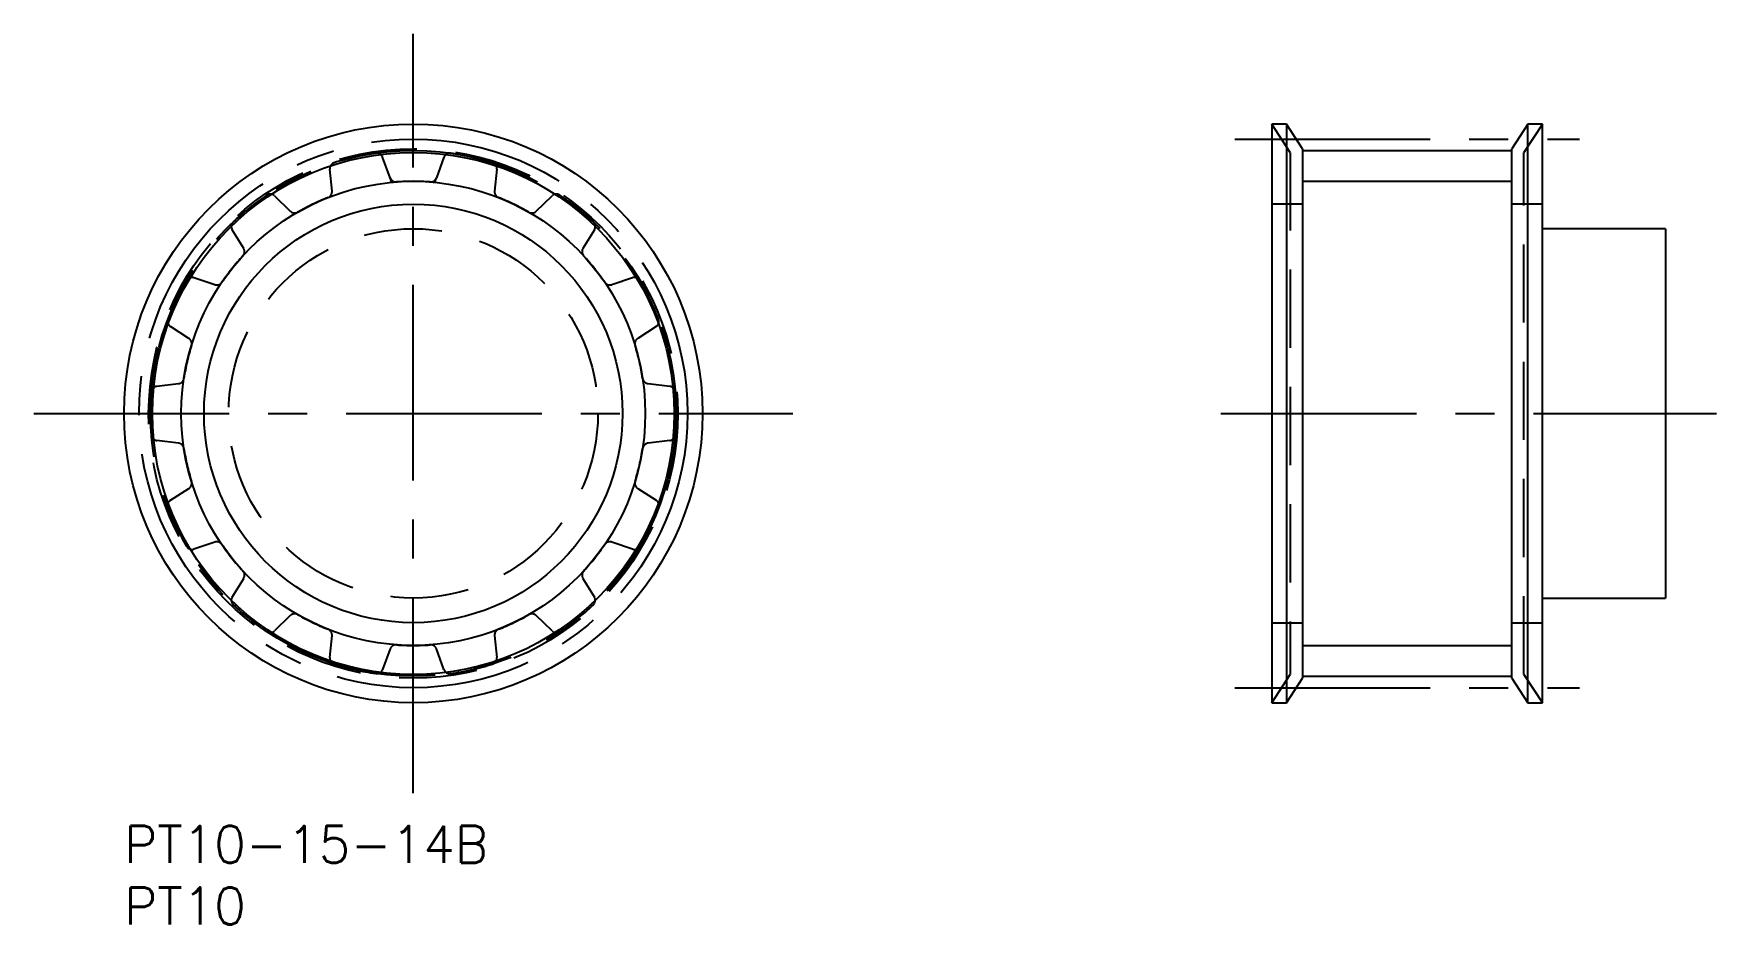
# Model space of a CAD drawing. Extents: x -7 to 129, y -8 to 64.
import ezdxf

# ---------------------------------------------------------------- set-up
doc = ezdxf.new("R2010")
doc.units = 0
doc.header["$LTSCALE"] = 0.5
for name, pattern in [('CENTER', [50.8, 31.75, -6.35, 6.35, -6.35]), ('DASHED', [19.05, 12.7, -6.35]), ('PHANTOM', [63.5, 31.75, -6.35, 6.35, -6.35, 6.35, -6.35])]:
    doc.linetypes.add(name, pattern=pattern)
for name, color, linetype in [('MSM_CENTER', 1, 'CENTER'), ('MSM_CONTINUOUS', 7, 'CONTINUOUS'), ('MSM_DASHED', 4, 'DASHED'), ('MSM_IMAGINARY', 6, 'PHANTOM'), ('MSM_NARROW', 5, 'CONTINUOUS'), ('MSM_PART_NUMBER', 7, 'CONTINUOUS')]:
    doc.layers.add(name, color=color, linetype=linetype)
doc.styles.get("Standard").update_dxf_attribs({"font": 'txt.shx', "height": 3, "bigfont": 'bigfont.shx'})

msp = doc.modelspace()

# ---------------------------------------------------------------- linework, layer by layer
at = {"layer": 'MSM_CENTER'}
for p, q in [((23.5, 2.66), (23.5, 64.34)), ((90.24, 55.78), (118.25, 55.78)), ((-7.34, 33.5), (54.34, 33.5)), ((89.12, 33.5), (129.37, 33.5)), ((90.24, 11.22), (118.25, 11.22))]:
    msp.add_line(p, q, dxfattribs=at)
msp.add_circle((23.5, 33.5), 22.28, dxfattribs=at)
at = {"layer": 'MSM_CONTINUOUS'}
for p, q in [((94.44, 57), (93.24, 57)), ((93.24, 57), (93.24, 10)), ((95.74, 55), (94.44, 57)), ((94.44, 57), (94.44, 10)), ((114.05, 57), (112.74, 55)), ((115.24, 57), (114.05, 57)), ((114.05, 10), (114.05, 57)), ((115.24, 10), (115.24, 57)), ((95.74, 55), (95.74, 12)), ((95.74, 54.85), (112.74, 54.85)), ((112.74, 12), (112.74, 55)), ((125.24, 48.5), (115.24, 48.5)), ((125.24, 48.5), (125.24, 18.5)), ((115.24, 18.5), (125.24, 18.5)), ((94.44, 10), (95.74, 12)), ((95.74, 12.15), (112.74, 12.15)), ((112.74, 12), (114.05, 10)), ((93.24, 10), (94.44, 10)), ((114.05, 10), (115.24, 10))]:
    msp.add_line(p, q, dxfattribs=at)
for radius in [23.5, 21.2, 17]:
    msp.add_circle((23.5, 33.5), radius, dxfattribs=at)
at = {"layer": 'MSM_DASHED'}
for p, q in [((94.74, 54.7), (93.24, 57)), ((115.24, 57), (113.74, 54.7)), ((94.74, 54.7), (94.74, 12.3)), ((113.74, 12.3), (113.74, 54.7)), ((16.9, 51.55), (16.72, 53.33)), ((21.62, 52.63), (21.01, 54.31)), ((25.99, 54.31), (25.38, 52.63)), ((30.28, 53.33), (30.1, 51.55)), ((12.23, 51.17), (13.51, 49.92)), ((33.49, 49.92), (34.77, 51.17)), ((95.74, 50.5), (93.24, 50.5)), ((115.24, 50.5), (112.74, 50.5)), ((9.72, 46.9), (8.78, 48.42)), ((38.22, 48.42), (37.28, 46.9)), ((5.68, 44.53), (7.37, 43.96)), ((39.63, 43.96), (41.32, 44.53)), ((5.27, 39.59), (3.77, 40.56)), ((43.23, 40.56), (41.73, 39.59)), ((2.66, 35.7), (4.43, 35.92)), ((42.57, 35.92), (44.34, 35.7)), ((4.43, 31.08), (2.66, 31.3)), ((44.34, 31.3), (42.57, 31.08)), ((3.77, 26.44), (5.27, 27.41)), ((41.73, 27.41), (43.23, 26.44)), ((7.37, 23.04), (5.68, 22.47)), ((41.32, 22.47), (39.63, 23.04)), ((8.78, 18.58), (9.72, 20.1)), ((37.28, 20.1), (38.22, 18.58)), ((13.51, 17.08), (12.23, 15.83)), ((34.77, 15.83), (33.49, 17.08)), ((93.24, 16.5), (95.74, 16.5)), ((112.74, 16.5), (115.24, 16.5)), ((16.72, 13.67), (16.9, 15.45)), ((30.1, 15.45), (30.28, 13.67)), ((21.62, 14.37), (21.01, 12.69)), ((25.99, 12.69), (25.38, 14.37)), ((93.24, 10), (94.74, 12.3)), ((113.74, 12.3), (115.24, 10))]:
    msp.add_line(p, q, dxfattribs=at)
for radius in [21.5, 15]:
    msp.add_circle((23.5, 33.5), radius, dxfattribs=at)
for centre, radius, start, end in [((17.21, 53.38), 0.5, 107.5453, 185.7143), ((23.5, 33.5), 21.35, 98.169, 107.5453), ((20.54, 54.14), 0.5, 20, 98.169), ((26.46, 54.14), 0.5, 81.831, 160), ((23.5, 33.5), 21.35, 72.4547, 81.831), ((29.79, 53.38), 0.5, 354.2857, 72.4547), ((22.09, 52.8), 0.5, 200, 274.1811), ((23.5, 33.5), 18.85, 85.8189, 94.1811), ((24.91, 52.8), 0.5, 265.8189, 340), ((23.5, 33.5), 21.35, 123.8833, 133.2595), ((11.88, 50.81), 0.5, 45.7143, 123.8833), ((23.5, 33.5), 18.85, 111.5332, 119.8954), ((16.4, 51.5), 0.5, 291.5332, 5.7143), ((30.6, 51.5), 0.5, 174.2857, 248.4668), ((23.5, 33.5), 18.85, 60.1046, 68.4668), ((35.12, 50.81), 0.5, 56.1167, 134.2857), ((23.5, 33.5), 21.35, 46.7405, 56.1167), ((13.86, 50.28), 0.5, 225.7143, 299.8954), ((33.14, 50.28), 0.5, 240.1046, 314.2857), ((9.21, 48.68), 0.5, 133.2595, 211.4286), ((37.79, 48.68), 0.5, 328.5714, 46.7405), ((9.29, 46.64), 0.5, 317.2475, 31.4286), ((37.71, 46.64), 0.5, 148.5714, 222.7525), ((23.5, 33.5), 18.85, 137.2475, 145.6096), ((23.5, 33.5), 18.85, 34.3904, 42.7525), ((23.5, 33.5), 21.35, 149.5976, 158.9738), ((5.52, 44.05), 0.5, 71.4286, 149.5976), ((7.53, 44.43), 0.5, 251.4286, 325.6096), ((39.47, 44.43), 0.5, 214.3904, 288.5714), ((41.48, 44.05), 0.5, 30.4024, 108.5714), ((23.5, 33.5), 21.35, 21.0262, 30.4024), ((4.04, 40.98), 0.5, 158.9738, 237.1429), ((42.96, 40.98), 0.5, 302.8571, 21.0262), ((23.5, 33.5), 18.85, 162.9618, 171.3239), ((5, 39.17), 0.5, 342.9618, 57.1429), ((42, 39.17), 0.5, 122.8571, 197.0382), ((23.5, 33.5), 18.85, 8.6761, 17.0382), ((2.72, 35.2), 0.5, 97.1429, 175.3119), ((4.37, 36.42), 0.5, 277.1429, 351.3239), ((42.63, 36.42), 0.5, 188.6761, 262.8571), ((44.28, 35.2), 0.5, 4.6881, 82.8571), ((23.5, 33.5), 21.35, 175.3119, 184.6881), ((23.5, 33.5), 21.35, 355.3119, 4.6881), ((2.72, 31.8), 0.5, 184.6881, 262.8571), ((44.28, 31.8), 0.5, 277.1429, 355.3119), ((4.37, 30.58), 0.5, 8.6761, 82.8571), ((23.5, 33.5), 18.85, 188.6761, 197.0382), ((23.5, 33.5), 18.85, 342.9618, 351.3239), ((42.63, 30.58), 0.5, 97.1429, 171.3239), ((5, 27.83), 0.5, 302.8571, 17.0382), ((42, 27.83), 0.5, 162.9618, 237.1429), ((4.04, 26.02), 0.5, 122.8571, 201.0262), ((42.96, 26.02), 0.5, 338.9738, 57.1429), ((23.5, 33.5), 21.35, 201.0262, 210.4024), ((23.5, 33.5), 21.35, 329.5976, 338.9738), ((5.52, 22.95), 0.5, 210.4024, 288.5714), ((7.53, 22.57), 0.5, 34.3904, 108.5714), ((23.5, 33.5), 18.85, 214.3904, 222.7525), ((23.5, 33.5), 18.85, 317.2475, 325.6096), ((39.47, 22.57), 0.5, 71.4286, 145.6096), ((41.48, 22.95), 0.5, 251.4286, 329.5976), ((9.29, 20.36), 0.5, 328.5714, 42.7525), ((37.71, 20.36), 0.5, 137.2475, 211.4286), ((9.21, 18.32), 0.5, 148.5714, 226.7405), ((23.5, 33.5), 21.35, 226.7405, 236.1167), ((23.5, 33.5), 21.35, 303.8833, 313.2595), ((37.79, 18.32), 0.5, 313.2595, 31.4286), ((13.86, 16.72), 0.5, 60.1046, 134.2857), ((23.5, 33.5), 18.85, 240.1046, 248.4668), ((23.5, 33.5), 18.85, 291.5332, 299.8954), ((33.14, 16.72), 0.5, 45.7143, 119.8954), ((11.88, 16.19), 0.5, 236.1167, 314.2857), ((16.4, 15.5), 0.5, 354.2857, 68.4668), ((30.6, 15.5), 0.5, 111.5332, 185.7143), ((35.12, 16.19), 0.5, 225.7143, 303.8833), ((22.09, 14.2), 0.5, 85.8189, 160), ((23.5, 33.5), 18.85, 265.8189, 274.1811), ((24.91, 14.2), 0.5, 20, 94.1811), ((17.21, 13.62), 0.5, 174.2857, 252.4547), ((23.5, 33.5), 21.35, 252.4547, 261.831), ((20.54, 12.86), 0.5, 261.831, 340), ((26.46, 12.86), 0.5, 200, 278.169), ((23.5, 33.5), 21.35, 278.169, 287.5453), ((29.79, 13.62), 0.5, 287.5453, 5.7143)]:
    msp.add_arc(centre, radius, start, end, dxfattribs=at)
at = {"layer": 'MSM_IMAGINARY'}
msp.add_circle((23.5, 33.5), 21.35, dxfattribs=at)
at = {"layer": 'MSM_NARROW'}
for p, q in [((21.75, 52.27), (21.62, 52.63)), ((25.25, 52.27), (25.38, 52.63)), ((95.74, 52.35), (112.74, 52.35)), ((95.74, 14.65), (112.74, 14.65))]:
    msp.add_line(p, q, dxfattribs=at)
msp.add_circle((23.5, 33.5), 18.85, dxfattribs=at)

# ---------------------------------------------------------------- texts
at = {"layer": 'MSM_PART_NUMBER'}
for s, p in [('PT10-15-14B', (0, -3)), ('PT10', (0, -8))]:
    msp.add_text(s, height=3, dxfattribs=at).set_placement(p)

doc.saveas('drawing.dxf')
